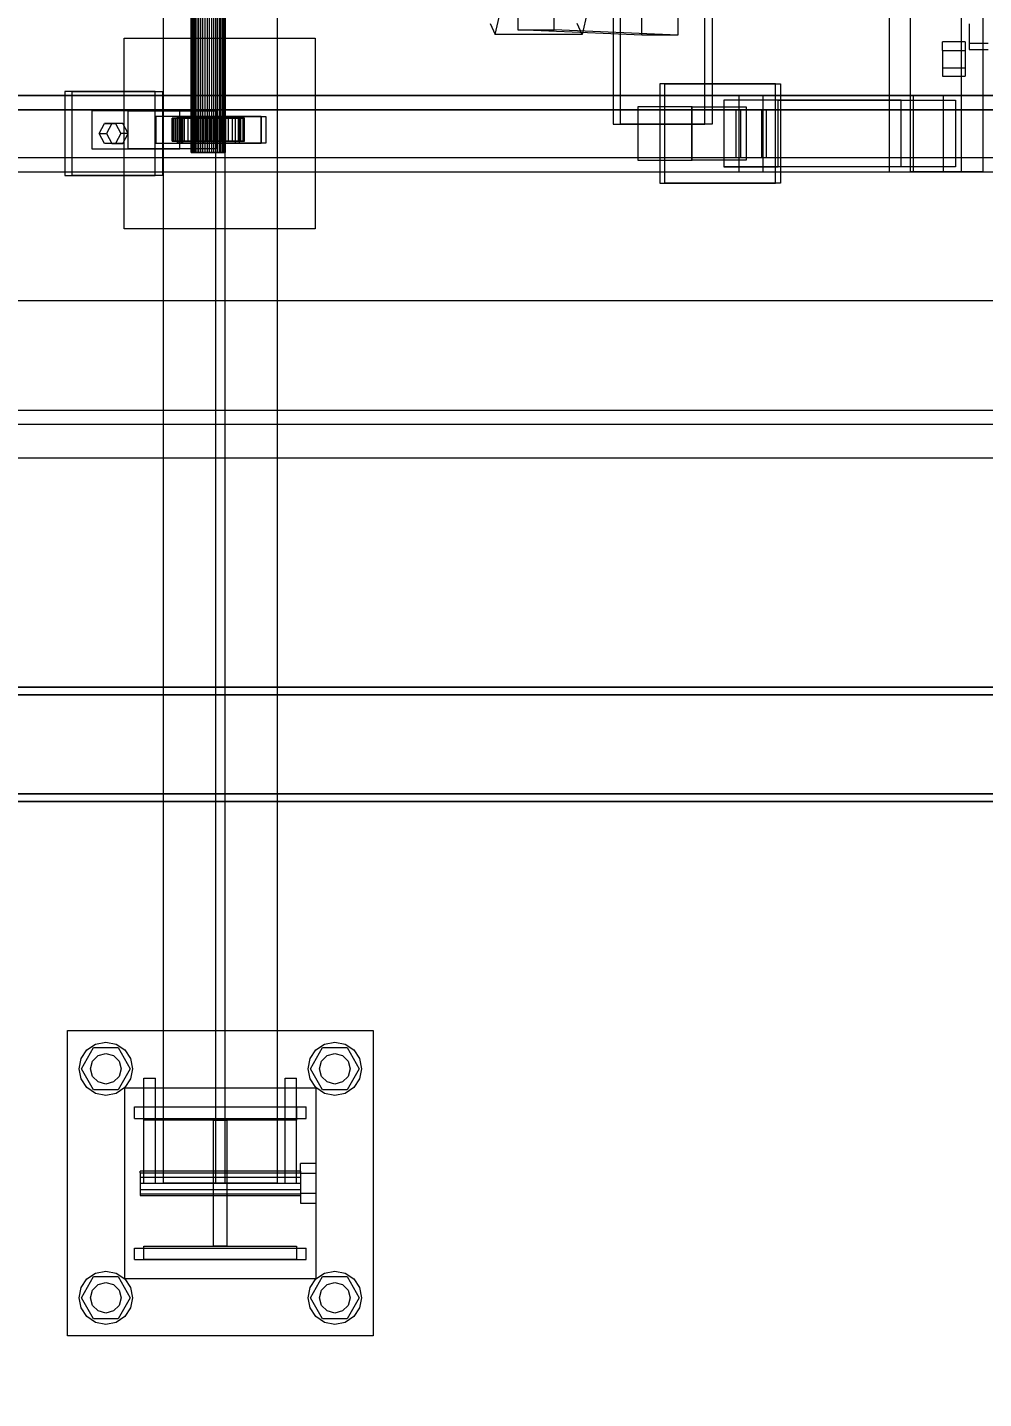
# Model space of a CAD drawing. Header units: millimetres. Extents: x -191664 to 191490, y -197311 to 10263.
# Drawn here: x 9918 to 10419, y -19093 to -18374 of the extents above; entities that cross this region are included whole.
import ezdxf

# ---------------------------------------------------------------- set-up
doc = ezdxf.new("R2010")
doc.units = ezdxf.units.MM
for name, color, linetype, lineweight in [('COTAS_INSTALACION_P', 30, 'Continuous', 0), ('superior_C01', 7, 'Continuous', 0), ('superior_mezcladora', 7, 'Continuous', 0)]:
    doc.layers.add(name, color=color, linetype=linetype, lineweight=lineweight)
doc.dimstyles.new('PLANTA_100', dxfattribs={"dimtxt": 250, "dimasz": 150, "dimexe": 150, "dimexo": 80, "dimgap": 100, "dimtad": 1, "dimtih": 1, "dimtoh": 1, "dimdec": 1, "dimdsep": 46, "dimcen": 0.09, "dimclrd": 1, "dimclre": 1, "dimclrt": 1, "dimadec": 0, "dimazin": 0, "dimtfac": 1, "dimtdec": 4, "dimtofl": 0, "dimtmove": 0, "dimatfit": 3, "dimfxl": 1, "dimtolj": 1, "dimtzin": 0, "dimarcsym": 0})

# ---------------------------------------------------------------- blocks, each defined once
blk = doc.blocks.new('*D5')
at = {"layer": 'COTAS_INSTALACION_P', "color": 1, "lineweight": -2, "transparency": 16777216}
for p, q in [((-1000, -18080), (-1000, -25850)), ((60117.12, -18080), (60117.12, -25850)), ((-850, -25700), (59967.12, -25700))]:
    blk.add_line(p, q, dxfattribs=at)
at = {"layer": 'COTAS_INSTALACION_P', "color": 1, "transparency": 16777216}
for points in [[(-850, -25675), (-850, -25725), (-1000, -25700)], [(59967.12, -25675), (59967.12, -25725), (60117.12, -25700)]]:
    blk.add_solid(points, dxfattribs=at)
at = {"layer": 'Defpoints', "color": 0, "transparency": 16777216}
for p in [(-1000, -18000), (60117.12, -18000), (60117.12, -25700)]:
    blk.add_point(p, dxfattribs=at)

msp = doc.modelspace()

# ---------------------------------------------------------------- linework, layer by layer
at = {"layer": 'superior_C01', "color": 139, "true_color": 0x354b57}
for p, q in [((9989.23, -17020), (9989.23, -18980)), ((10016.73, -17020), (10016.73, -18980)), ((10021.73, -18980), (10021.73, -17020)), ((10049.23, -18980), (10049.23, -17020)), ((10369.62, -17550), (10369.62, -18450)), ((10380.83, -18450), (10380.83, -17550)), ((10407.52, -18450), (10407.52, -17550)), ((10418.72, -17550), (10418.72, -18450)), ((10224.98, -17575), (10224.98, -18425)), ((10228.82, -18425), (10228.82, -17575)), ((10273.1, -18425), (10273.1, -17575)), ((10276.95, -17575), (10276.95, -18425)), ((10175.27, -18357.65), (10175.19, -18375.64)), ((10194.14, -18375.64), (10194.22, -18357.65)), ((10240.07, -18378.51), (10240.15, -18360.51)), ((10259.1, -18360.51), (10259.01, -18378.51)), ((10163.32, -18378.14), (10165.88, -18366.68)), ((10211.35, -18366.62), (10208.79, -18378.09)), ((10160.69, -18372.41), (10163.32, -18378.14)), ((10175.19, -18375.64), (10194.14, -18375.64)), ((10240.07, -18378.51), (10175.19, -18375.64)), ((10259.01, -18378.51), (10194.14, -18375.64)), ((10208.79, -18378.09), (10206.16, -18372.35)), ((10208.79, -18378.09), (10163.32, -18378.14)), ((10259.01, -18378.51), (10240.07, -18378.51)), ((10310.16, -18404), (10249.53, -18404)), ((10249.53, -18404), (10249.53, -18456)), ((10252.09, -18404), (10249.53, -18404)), ((10252.09, -18456), (10252.09, -18404)), ((10252.09, -18404), (10312.72, -18404)), ((10310.16, -18456), (10310.16, -18404)), ((10310.16, -18404), (10312.72, -18404)), ((10312.72, -18404), (10312.72, -18456)), ((10290.92, -18410), (9154.09, -18410)), ((9166.89, -18410), (10303.72, -18410)), ((10382.17, -18410), (9245.34, -18410)), ((9261.34, -18410), (10398.18, -18410)), ((9985.08, -18408), (9937.71, -18408)), ((9937.71, -18408), (9937.71, -18452)), ((9941.55, -18408), (9937.71, -18408)), ((9941.55, -18452), (9941.55, -18408)), ((9941.55, -18408), (9988.92, -18408)), ((9985.08, -18452), (9985.08, -18408)), ((9985.08, -18408), (9988.92, -18408)), ((9988.92, -18408), (9988.92, -18452)), ((10311.53, -18412.5), (10283.11, -18412.5)), ((10283.11, -18412.5), (10283.11, -18447.5)), ((10375.96, -18412.5), (10283.11, -18412.5)), ((10290.92, -18410), (10290.92, -18450)), ((10303.72, -18410), (10290.92, -18410)), ((10613.02, -18410), (10290.92, -18410)), ((10303.72, -18450), (10303.72, -18410)), ((10303.72, -18410), (10625.83, -18410)), ((10311.53, -18447.5), (10311.53, -18412.5)), ((10311.53, -18412.5), (10404.38, -18412.5)), ((10375.96, -18447.5), (10375.96, -18412.5)), ((10375.96, -18412.5), (10404.38, -18412.5)), ((10382.17, -18410), (10382.17, -18450)), ((10398.18, -18410), (10382.17, -18410)), ((10704.27, -18410), (10382.17, -18410)), ((10398.18, -18450), (10398.18, -18410)), ((10398.18, -18410), (10720.28, -18410)), ((10404.38, -18412.5), (10404.38, -18447.5)), ((10289.31, -18417.5), (9245.33, -18417.5)), ((9261.35, -18417.5), (10305.33, -18417.5)), ((9970.87, -18418), (9951.92, -18418)), ((9951.92, -18418), (9951.92, -18438)), ((9998.09, -18418), (9951.92, -18418)), ((9970.87, -18438), (9970.87, -18418)), ((9970.87, -18418), (10017.04, -18418)), ((9998.09, -18438), (9998.09, -18418)), ((9998.09, -18418), (10017.04, -18418)), ((10017.04, -18418), (10017.04, -18438)), ((10266.45, -18416), (10238.03, -18416)), ((10238.03, -18416), (10238.03, -18444)), ((10266.27, -18416), (10238.03, -18416)), ((10266.27, -18444), (10266.27, -18416)), ((10266.27, -18416), (10294.69, -18416)), ((10266.45, -18444), (10266.45, -18416)), ((10266.45, -18416), (10294.69, -18416)), ((10289.31, -18417.5), (10289.31, -18442.5)), ((10305.33, -18417.5), (10289.31, -18417.5)), ((10302.89, -18417.5), (10291.75, -18417.5)), ((10291.75, -18417.5), (10291.75, -18442.5)), ((10291.75, -18417.5), (10706.71, -18417.5)), ((10294.69, -18416), (10294.69, -18444)), ((10302.89, -18442.5), (10302.89, -18417.5)), ((10717.84, -18417.5), (10302.89, -18417.5)), ((10305.33, -18442.5), (10305.33, -18417.5)), ((9996.81, -18421), (9985.44, -18421)), ((9985.44, -18421), (9985.44, -18435)), ((9998.89, -18421), (9985.44, -18421)), ((9996.81, -18435), (9996.81, -18421)), ((9996.81, -18421), (10010.26, -18421)), ((10040.56, -18421), (9996.98, -18421)), ((9996.98, -18421), (9996.98, -18435)), ((9999.54, -18421), (9996.98, -18421)), ((9998.89, -18435), (9998.89, -18421)), ((9998.89, -18421), (10010.26, -18421)), ((9999.54, -18435), (9999.54, -18421)), ((9999.54, -18421), (10043.12, -18421)), ((10010.26, -18421), (10010.26, -18435)), ((10027.12, -18421), (10015.76, -18421)), ((10015.76, -18421), (10015.76, -18435)), ((10029.2, -18421), (10015.76, -18421)), ((10027.12, -18435), (10027.12, -18421)), ((10027.12, -18421), (10040.57, -18421)), ((10029.2, -18435), (10029.2, -18421)), ((10029.2, -18421), (10040.57, -18421)), ((10040.56, -18435), (10040.56, -18421)), ((10040.56, -18421), (10043.12, -18421)), ((10040.57, -18421), (10040.57, -18435)), ((10043.12, -18421), (10043.12, -18435)), ((10224.98, -18425), (10273.1, -18425)), ((10224.98, -18425), (10228.82, -18425)), ((10276.95, -18425), (10228.82, -18425)), ((10276.95, -18425), (10273.1, -18425)), ((9985.44, -18435), (9996.81, -18435)), ((9985.44, -18435), (9998.89, -18435)), ((10010.26, -18435), (9996.81, -18435)), ((9996.98, -18435), (10040.56, -18435)), ((9996.98, -18435), (9999.54, -18435)), ((10010.26, -18435), (9998.89, -18435)), ((10043.12, -18435), (9999.54, -18435)), ((10015.76, -18435), (10027.12, -18435)), ((10015.76, -18435), (10029.2, -18435)), ((10040.57, -18435), (10027.12, -18435)), ((10040.57, -18435), (10029.2, -18435)), ((10043.12, -18435), (10040.56, -18435)), ((9951.92, -18438), (9970.87, -18438)), ((9951.92, -18438), (9998.09, -18438)), ((10017.04, -18438), (9970.87, -18438)), ((10017.04, -18438), (9998.09, -18438)), ((9245.33, -18442.5), (10289.31, -18442.5)), ((9261.35, -18442.5), (10305.33, -18442.5)), ((10238.03, -18444), (10266.45, -18444)), ((10238.03, -18444), (10266.27, -18444)), ((10294.69, -18444), (10266.27, -18444)), ((10294.69, -18444), (10266.45, -18444)), ((10283.11, -18447.5), (10311.53, -18447.5)), ((10375.96, -18447.5), (10283.11, -18447.5)), ((10289.31, -18442.5), (10305.33, -18442.5)), ((10291.75, -18442.5), (10302.89, -18442.5)), ((10291.75, -18442.5), (10706.71, -18442.5)), ((10302.89, -18442.5), (10717.84, -18442.5)), ((10404.38, -18447.5), (10311.53, -18447.5)), ((10404.38, -18447.5), (10375.96, -18447.5)), ((9154.09, -18450), (10290.92, -18450)), ((9166.89, -18450), (10303.72, -18450)), ((9245.34, -18450), (10382.17, -18450)), ((9261.34, -18450), (10398.18, -18450)), ((9937.71, -18452), (9985.08, -18452)), ((9937.71, -18452), (9941.55, -18452)), ((9988.92, -18452), (9941.55, -18452)), ((9988.92, -18452), (9985.08, -18452)), ((10249.53, -18456), (10310.16, -18456)), ((10249.53, -18456), (10252.09, -18456)), ((10312.72, -18456), (10252.09, -18456)), ((10290.92, -18450), (10303.72, -18450)), ((10290.92, -18450), (10613.02, -18450)), ((10303.72, -18450), (10625.83, -18450)), ((10312.72, -18456), (10310.16, -18456)), ((10369.62, -18450), (10407.52, -18450)), ((10369.62, -18450), (10380.83, -18450)), ((10418.72, -18450), (10380.83, -18450)), ((10382.17, -18450), (10398.18, -18450)), ((10382.17, -18450), (10704.27, -18450)), ((10398.18, -18450), (10720.28, -18450)), ((10418.72, -18450), (10407.52, -18450)), ((9979.23, -18947), (9979.23, -18940)), ((9979.23, -18940), (10059.23, -18940)), ((10059.23, -18940), (10059.23, -18947)), ((10059.23, -18947), (9979.23, -18947)), ((10015.73, -19013), (10015.73, -18947)), ((10015.73, -18947), (10022.73, -18947)), ((10022.73, -18947), (10022.73, -19013)), ((10049.23, -18980), (9989.23, -18980)), ((10021.73, -18980), (10016.73, -18980)), ((9979.23, -19020), (9979.23, -19013)), ((9979.23, -19013), (10059.23, -19013)), ((10022.73, -19013), (10015.73, -19013)), ((10059.23, -19013), (10059.23, -19020)), ((10059.23, -19020), (9979.23, -19020))]:
    msp.add_line(p, q, dxfattribs=at)
at = {"layer": 'superior_C01', "color": 9, "true_color": 0xbac6cb}
for p, q in [((10004.02, -18440), (10004.02, -17560)), ((10004.18, -18440), (10004.18, -17560)), ((10004.48, -18440), (10004.48, -17560)), ((10004.94, -18440), (10004.94, -17560)), ((10005.52, -18440), (10005.52, -17560)), ((10006.25, -18440), (10006.25, -17560)), ((10007.06, -18440), (10007.06, -17560)), ((10008.02, -18440), (10008.02, -17560)), ((10009.01, -18440), (10009.01, -17560)), ((10010.12, -18440), (10010.12, -17560)), ((10011.24, -18440), (10011.24, -17560)), ((10012.43, -18440), (10012.43, -17560)), ((10013.58, -18440), (10013.58, -17560)), ((10014.77, -18440), (10014.77, -17560)), ((10015.89, -18440), (10015.89, -17560)), ((10017, -18440), (10017, -17560)), ((10018, -18440), (10018, -17560)), ((10018.95, -18440), (10018.95, -17560)), ((10019.76, -18440), (10019.76, -17560)), ((10020.5, -18440), (10020.5, -17560)), ((10021.07, -18440), (10021.07, -17560)), ((10021.53, -17560), (10021.53, -18440)), ((10021.83, -18440), (10021.83, -17560)), ((10021.99, -18440), (10021.99, -17560)), ((10004.48, -18440), (10004.02, -18440)), ((10004.02, -18440), (10004.18, -18440)), ((10004.18, -18440), (10004.94, -18440)), ((10005.52, -18440), (10004.48, -18440)), ((10004.94, -18440), (10006.25, -18440)), ((10007.06, -18440), (10005.52, -18440)), ((10006.25, -18440), (10008.02, -18440)), ((10009.01, -18440), (10007.06, -18440)), ((10008.02, -18440), (10010.12, -18440)), ((10011.24, -18440), (10009.01, -18440)), ((10010.12, -18440), (10012.43, -18440)), ((10013.58, -18440), (10011.24, -18440)), ((10012.43, -18440), (10014.77, -18440)), ((10015.89, -18440), (10013.58, -18440)), ((10014.77, -18440), (10017, -18440)), ((10018, -18440), (10015.89, -18440)), ((10017, -18440), (10018.95, -18440)), ((10019.76, -18440), (10018, -18440)), ((10018.95, -18440), (10020.5, -18440)), ((10021.07, -18440), (10019.76, -18440)), ((10020.5, -18440), (10021.53, -18440)), ((10021.83, -18440), (10021.07, -18440)), ((10021.53, -18440), (10021.99, -18440)), ((10021.99, -18440), (10021.83, -18440))]:
    msp.add_line(p, q, dxfattribs=at)
at = {"layer": 'superior_C01', "color": 251, "true_color": 0x4e626d}
for p, q in [((9968.91, -18480), (9968.91, -18380)), ((9968.91, -18380), (10068.91, -18380)), ((10068.91, -18380), (10068.91, -18480)), ((10068.91, -18480), (9968.91, -18480)), ((9939.23, -19060), (9939.23, -18900)), ((9939.23, -18900), (10099.23, -18900)), ((10099.23, -18900), (10099.23, -19060)), ((9969.23, -19030), (9969.23, -18930)), ((9969.23, -18930), (10069.23, -18930)), ((9979.23, -18980), (9979.23, -18925)), ((9979.23, -18925), (9985.23, -18925)), ((9985.23, -18980), (9985.23, -18925)), ((10053.23, -18980), (10053.23, -18925)), ((10053.23, -18925), (10059.23, -18925)), ((10059.23, -18980), (10059.23, -18925)), ((10069.23, -18930), (10069.23, -19030)), ((9974.23, -18940), (10064.23, -18940)), ((9974.23, -18946), (9974.23, -18940)), ((10064.23, -18946), (10064.23, -18940)), ((9974.23, -18946), (10064.23, -18946)), ((9979.23, -18980), (9985.23, -18980)), ((10053.23, -18980), (10059.23, -18980)), ((9974.23, -19014), (10064.23, -19014)), ((9974.23, -19020), (9974.23, -19014)), ((10064.23, -19020), (10064.23, -19014)), ((9974.23, -19020), (10064.23, -19020)), ((10069.23, -19030), (9969.23, -19030)), ((10099.23, -19060), (9939.23, -19060))]:
    msp.add_line(p, q, dxfattribs=at)
at = {"layer": 'superior_C01', "color": 9, "true_color": 0xbdc8cc}
for p, q in [((9955.71, -18430), (9958.55, -18424.8)), ((9958.55, -18424.8), (9964.24, -18424.8)), ((9962.39, -18424.8), (9958.55, -18424.8)), ((9962.39, -18424.8), (9959.55, -18430)), ((9968.08, -18424.8), (9962.39, -18424.8)), ((9964.24, -18424.8), (9967.08, -18430)), ((9968.08, -18424.8), (9964.24, -18424.8)), ((9970.92, -18430), (9968.08, -18424.8)), ((9958.55, -18435.2), (9955.71, -18430)), ((9955.71, -18430), (9959.55, -18430)), ((9959.55, -18430), (9962.39, -18435.2)), ((9967.08, -18430), (9964.24, -18435.2)), ((9970.92, -18430), (9967.08, -18430)), ((9968.08, -18435.2), (9970.92, -18430)), ((9964.24, -18435.2), (9958.55, -18435.2)), ((9962.39, -18435.2), (9958.55, -18435.2)), ((9962.39, -18435.2), (9968.08, -18435.2)), ((9968.08, -18435.2), (9964.24, -18435.2))]:
    msp.add_line(p, q, dxfattribs=at)
at = {"layer": 'superior_C01', "color": 155, "true_color": 0x617580}
for p, q in [((9994.38, -18422), (9994.05, -18422)), ((9994.05, -18422), (10004.02, -18422)), ((9994.05, -18434), (9994.05, -18422)), ((9994.05, -18422), (9995.01, -18422)), ((9995.98, -18422), (9994.38, -18422)), ((9994.38, -18422), (10004.18, -18422)), ((9994.38, -18434), (9994.38, -18422)), ((9995.01, -18422), (10004.48, -18422)), ((9995.01, -18434), (9995.01, -18422)), ((9995.01, -18422), (9997.19, -18422)), ((9998.74, -18422), (9995.98, -18422)), ((9995.98, -18422), (10004.94, -18422)), ((9995.98, -18434), (9995.98, -18422)), ((9997.19, -18422), (10005.52, -18422)), ((9997.19, -18434), (9997.19, -18422)), ((9997.19, -18422), (10000.46, -18422)), ((10002.47, -18422), (9998.74, -18422)), ((9998.74, -18422), (10006.25, -18422)), ((9998.74, -18434), (9998.74, -18422)), ((10000.46, -18422), (10007.06, -18422)), ((10000.46, -18434), (10000.46, -18422)), ((10000.46, -18422), (10004.58, -18422)), ((10006.92, -18422), (10002.47, -18422)), ((10002.47, -18422), (10008.02, -18422)), ((10002.47, -18434), (10002.47, -18422)), ((10004.02, -18422), (10004.18, -18422)), ((10004.02, -18422), (10004.02, -18434)), ((10004.48, -18422), (10004.02, -18422)), ((10004.18, -18422), (10004.94, -18422)), ((10004.18, -18422), (10004.18, -18434)), ((10004.48, -18422), (10004.48, -18434)), ((10005.52, -18422), (10004.48, -18422)), ((10004.58, -18422), (10009.01, -18422)), ((10004.58, -18434), (10004.58, -18422)), ((10004.58, -18422), (10009.27, -18422)), ((10004.94, -18422), (10006.25, -18422)), ((10004.94, -18422), (10004.94, -18434)), ((10005.52, -18422), (10005.52, -18434)), ((10007.06, -18422), (10005.52, -18422)), ((10006.25, -18422), (10008.02, -18422)), ((10006.25, -18422), (10006.25, -18434)), ((10011.79, -18422), (10006.92, -18422)), ((10006.92, -18422), (10010.12, -18422)), ((10006.92, -18434), (10006.92, -18422)), ((10007.06, -18422), (10007.06, -18434)), ((10009.01, -18422), (10007.06, -18422)), ((10008.02, -18422), (10010.12, -18422)), ((10008.02, -18422), (10008.02, -18434)), ((10009.01, -18422), (10009.01, -18434)), ((10011.24, -18422), (10009.01, -18422)), ((10009.27, -18422), (10011.24, -18422)), ((10009.27, -18434), (10009.27, -18422)), ((10009.27, -18422), (10014.22, -18422)), ((10010.12, -18422), (10012.43, -18422)), ((10010.12, -18422), (10010.12, -18434)), ((10011.24, -18422), (10011.24, -18434)), ((10013.58, -18422), (10011.24, -18422)), ((10016.74, -18422), (10011.79, -18422)), ((10011.79, -18422), (10012.43, -18422)), ((10011.79, -18434), (10011.79, -18422)), ((10012.43, -18422), (10014.77, -18422)), ((10012.43, -18422), (10012.43, -18434)), ((10014.22, -18422), (10013.58, -18422)), ((10013.58, -18422), (10013.58, -18434)), ((10015.89, -18422), (10013.58, -18422)), ((10014.22, -18434), (10014.22, -18422)), ((10014.22, -18422), (10019.09, -18422)), ((10016.74, -18422), (10014.77, -18422)), ((10014.77, -18422), (10017, -18422)), ((10014.77, -18422), (10014.77, -18434)), ((10019.09, -18422), (10015.89, -18422)), ((10015.89, -18422), (10015.89, -18434)), ((10018, -18422), (10015.89, -18422)), ((10021.43, -18422), (10016.74, -18422)), ((10016.74, -18434), (10016.74, -18422)), ((10021.43, -18422), (10017, -18422)), ((10017, -18422), (10018.95, -18422)), ((10017, -18422), (10017, -18434)), ((10023.54, -18422), (10018, -18422)), ((10018, -18422), (10018, -18434)), ((10019.76, -18422), (10018, -18422)), ((10025.55, -18422), (10018.95, -18422)), ((10018.95, -18422), (10020.5, -18422)), ((10018.95, -18422), (10018.95, -18434)), ((10019.09, -18434), (10019.09, -18422)), ((10019.09, -18422), (10023.54, -18422)), ((10027.27, -18422), (10019.76, -18422)), ((10019.76, -18422), (10019.76, -18434)), ((10021.07, -18422), (10019.76, -18422)), ((10028.82, -18422), (10020.5, -18422)), ((10020.5, -18422), (10021.53, -18422)), ((10020.5, -18422), (10020.5, -18434)), ((10030.04, -18422), (10021.07, -18422)), ((10021.07, -18422), (10021.07, -18434)), ((10021.83, -18422), (10021.07, -18422)), ((10025.55, -18422), (10021.43, -18422)), ((10021.43, -18434), (10021.43, -18422)), ((10021.53, -18422), (10031.01, -18422)), ((10021.53, -18434), (10021.53, -18422)), ((10021.53, -18422), (10021.99, -18422)), ((10031.64, -18422), (10021.83, -18422)), ((10021.83, -18422), (10021.83, -18434)), ((10021.99, -18422), (10021.83, -18422)), ((10031.97, -18422), (10021.99, -18422)), ((10021.99, -18422), (10021.99, -18434)), ((10023.54, -18434), (10023.54, -18422)), ((10023.54, -18422), (10027.27, -18422)), ((10028.82, -18422), (10025.55, -18422)), ((10025.55, -18434), (10025.55, -18422)), ((10027.27, -18434), (10027.27, -18422)), ((10027.27, -18422), (10030.04, -18422)), ((10031.01, -18422), (10028.82, -18422)), ((10028.82, -18434), (10028.82, -18422)), ((10030.04, -18434), (10030.04, -18422)), ((10030.04, -18422), (10031.64, -18422)), ((10031.01, -18422), (10031.01, -18434)), ((10031.97, -18422), (10031.01, -18422)), ((10031.64, -18434), (10031.64, -18422)), ((10031.64, -18422), (10031.97, -18422)), ((10031.97, -18434), (10031.97, -18422)), ((10004.02, -18434), (9994.05, -18434)), ((9994.05, -18434), (9994.38, -18434)), ((9995.01, -18434), (9994.05, -18434)), ((10004.18, -18434), (9994.38, -18434)), ((9994.38, -18434), (9995.98, -18434)), ((10004.48, -18434), (9995.01, -18434)), ((9997.19, -18434), (9995.01, -18434)), ((10004.94, -18434), (9995.98, -18434)), ((9995.98, -18434), (9998.74, -18434)), ((10005.52, -18434), (9997.19, -18434)), ((10000.46, -18434), (9997.19, -18434)), ((10006.25, -18434), (9998.74, -18434)), ((9998.74, -18434), (10002.47, -18434)), ((10007.06, -18434), (10000.46, -18434)), ((10004.58, -18434), (10000.46, -18434)), ((10008.02, -18434), (10002.47, -18434)), ((10002.47, -18434), (10006.92, -18434)), ((10004.18, -18434), (10004.02, -18434)), ((10004.02, -18434), (10004.48, -18434)), ((10004.94, -18434), (10004.18, -18434)), ((10004.48, -18434), (10005.52, -18434)), ((10009.01, -18434), (10004.58, -18434)), ((10009.27, -18434), (10004.58, -18434)), ((10006.25, -18434), (10004.94, -18434)), ((10005.52, -18434), (10007.06, -18434)), ((10008.02, -18434), (10006.25, -18434)), ((10010.12, -18434), (10006.92, -18434)), ((10006.92, -18434), (10011.79, -18434)), ((10007.06, -18434), (10009.01, -18434)), ((10010.12, -18434), (10008.02, -18434)), ((10009.01, -18434), (10011.24, -18434)), ((10011.24, -18434), (10009.27, -18434)), ((10014.22, -18434), (10009.27, -18434)), ((10012.43, -18434), (10010.12, -18434)), ((10011.24, -18434), (10013.58, -18434)), ((10012.43, -18434), (10011.79, -18434)), ((10011.79, -18434), (10016.74, -18434)), ((10014.77, -18434), (10012.43, -18434)), ((10013.58, -18434), (10014.22, -18434)), ((10013.58, -18434), (10015.89, -18434)), ((10019.09, -18434), (10014.22, -18434)), ((10017, -18434), (10014.77, -18434)), ((10014.77, -18434), (10016.74, -18434)), ((10015.89, -18434), (10019.09, -18434)), ((10015.89, -18434), (10018, -18434)), ((10016.74, -18434), (10021.43, -18434)), ((10018.95, -18434), (10017, -18434)), ((10017, -18434), (10021.43, -18434)), ((10018, -18434), (10023.54, -18434)), ((10018, -18434), (10019.76, -18434)), ((10020.5, -18434), (10018.95, -18434)), ((10018.95, -18434), (10025.55, -18434)), ((10023.54, -18434), (10019.09, -18434)), ((10019.76, -18434), (10027.27, -18434)), ((10019.76, -18434), (10021.07, -18434)), ((10021.53, -18434), (10020.5, -18434)), ((10020.5, -18434), (10028.82, -18434)), ((10021.07, -18434), (10030.04, -18434)), ((10021.07, -18434), (10021.83, -18434)), ((10021.43, -18434), (10025.55, -18434)), ((10031.01, -18434), (10021.53, -18434)), ((10021.99, -18434), (10021.53, -18434)), ((10021.83, -18434), (10031.64, -18434)), ((10021.83, -18434), (10021.99, -18434)), ((10021.99, -18434), (10031.97, -18434)), ((10027.27, -18434), (10023.54, -18434)), ((10025.55, -18434), (10028.82, -18434)), ((10030.04, -18434), (10027.27, -18434)), ((10028.82, -18434), (10031.01, -18434)), ((10031.64, -18434), (10030.04, -18434)), ((10031.01, -18434), (10031.97, -18434)), ((10031.97, -18434), (10031.64, -18434))]:
    msp.add_line(p, q, dxfattribs=at)
at = {"layer": 'superior_C01', "color": 9, "true_color": 0xaebcc4}
for p, q in [((9946.43, -18920), (9952.83, -18908.91)), ((9949.33, -18910.1), (9953.87, -18907.07)), ((9952.83, -18908.91), (9965.63, -18908.91)), ((9953.87, -18907.07), (9959.23, -18906)), ((9959.23, -18906), (9964.59, -18907.07)), ((9964.59, -18907.07), (9969.13, -18910.1)), ((9965.63, -18908.91), (9972.03, -18920)), ((10066.43, -18920), (10072.83, -18908.91)), ((10069.33, -18910.1), (10073.87, -18907.07)), ((10072.83, -18908.91), (10085.63, -18908.91)), ((10073.87, -18907.07), (10079.23, -18906)), ((10079.23, -18906), (10084.59, -18907.07)), ((10084.59, -18907.07), (10089.13, -18910.1)), ((10085.63, -18908.91), (10092.03, -18920)), ((9945.23, -18920), (9946.3, -18914.64)), ((9946.3, -18914.64), (9949.33, -18910.1)), ((9951.23, -18920), (9952.3, -18916)), ((9952.3, -18916), (9955.23, -18913.07)), ((9955.23, -18913.07), (9959.23, -18912)), ((9959.23, -18912), (9963.23, -18913.07)), ((9963.23, -18913.07), (9966.16, -18916)), ((9966.16, -18916), (9967.23, -18920)), ((9969.13, -18910.1), (9972.17, -18914.64)), ((9972.17, -18914.64), (9973.23, -18920)), ((10065.23, -18920), (10066.3, -18914.64)), ((10066.3, -18914.64), (10069.33, -18910.1)), ((10071.23, -18920), (10072.3, -18916)), ((10072.3, -18916), (10075.23, -18913.07)), ((10075.23, -18913.07), (10079.23, -18912)), ((10079.23, -18912), (10083.23, -18913.07)), ((10083.23, -18913.07), (10086.16, -18916)), ((10086.16, -18916), (10087.23, -18920)), ((10089.13, -18910.1), (10092.17, -18914.64)), ((10092.17, -18914.64), (10093.23, -18920)), ((9946.3, -18925.36), (9945.23, -18920)), ((9952.83, -18931.09), (9946.43, -18920)), ((9952.3, -18924), (9951.23, -18920)), ((9972.03, -18920), (9965.63, -18931.09)), ((9967.23, -18920), (9966.16, -18924)), ((9973.23, -18920), (9972.17, -18925.36)), ((10066.3, -18925.36), (10065.23, -18920)), ((10072.83, -18931.09), (10066.43, -18920)), ((10072.3, -18924), (10071.23, -18920)), ((10092.03, -18920), (10085.63, -18931.09)), ((10087.23, -18920), (10086.16, -18924)), ((10093.23, -18920), (10092.17, -18925.36)), ((9949.33, -18929.9), (9946.3, -18925.36)), ((9953.87, -18932.93), (9949.33, -18929.9)), ((9955.23, -18926.93), (9952.3, -18924)), ((9959.23, -18928), (9955.23, -18926.93)), ((9963.23, -18926.93), (9959.23, -18928)), ((9966.16, -18924), (9963.23, -18926.93)), ((9969.13, -18929.9), (9964.59, -18932.93)), ((9972.17, -18925.36), (9969.13, -18929.9)), ((10069.33, -18929.9), (10066.3, -18925.36)), ((10073.87, -18932.93), (10069.33, -18929.9)), ((10075.23, -18926.93), (10072.3, -18924)), ((10079.23, -18928), (10075.23, -18926.93)), ((10083.23, -18926.93), (10079.23, -18928)), ((10086.16, -18924), (10083.23, -18926.93)), ((10089.13, -18929.9), (10084.59, -18932.93)), ((10092.17, -18925.36), (10089.13, -18929.9)), ((9965.63, -18931.09), (9952.83, -18931.09)), ((9959.23, -18934), (9953.87, -18932.93)), ((9964.59, -18932.93), (9959.23, -18934)), ((10085.63, -18931.09), (10072.83, -18931.09)), ((10079.23, -18934), (10073.87, -18932.93)), ((10084.59, -18932.93), (10079.23, -18934)), ((9977.23, -18974.46), (9977.23, -18973.6)), ((10061.23, -18973.6), (9977.23, -18973.6)), ((10061.23, -18974.8), (10061.23, -18969.6)), ((10069.23, -18969.6), (10061.23, -18969.6)), ((10061.23, -18973.6), (10061.23, -18974.46)), ((10069.23, -18969.6), (10069.23, -18974.8)), ((9977.23, -18974.46), (9977.23, -18976.8)), ((9977.23, -18974.46), (10061.23, -18974.46)), ((9977.23, -18976.8), (9977.23, -18980)), ((9977.23, -18976.8), (10061.23, -18976.8)), ((9977.23, -18980), (9977.23, -18983.2)), ((9977.23, -18980), (10061.23, -18980)), ((10061.23, -18974.46), (10061.23, -18976.8)), ((10061.23, -18974.8), (10061.23, -18985.2)), ((10061.23, -18974.8), (10069.23, -18974.8)), ((10061.23, -18976.8), (10061.23, -18980)), ((10061.23, -18980), (10061.23, -18983.2)), ((10069.23, -18974.8), (10069.23, -18985.2)), ((9977.23, -18983.2), (9977.23, -18985.54)), ((9977.23, -18983.2), (10061.23, -18983.2)), ((9977.23, -18985.54), (9977.23, -18986.4)), ((9977.23, -18985.54), (10061.23, -18985.54)), ((9977.23, -18986.4), (10061.23, -18986.4)), ((10061.23, -18983.2), (10061.23, -18985.54)), ((10061.23, -18985.2), (10061.23, -18990.4)), ((10061.23, -18985.2), (10069.23, -18985.2)), ((10061.23, -18985.54), (10061.23, -18986.4)), ((10069.23, -18985.2), (10069.23, -18990.4)), ((10061.23, -18990.4), (10069.23, -18990.4)), ((9946.3, -19034.64), (9949.33, -19030.1)), ((9946.43, -19040), (9952.83, -19028.91)), ((9949.33, -19030.1), (9953.87, -19027.07)), ((9952.83, -19028.91), (9965.63, -19028.91)), ((9953.87, -19027.07), (9959.23, -19026)), ((9959.23, -19026), (9964.59, -19027.07)), ((9964.59, -19027.07), (9969.13, -19030.1)), ((9965.63, -19028.91), (9972.03, -19040)), ((9969.13, -19030.1), (9972.17, -19034.64)), ((10066.3, -19034.64), (10069.33, -19030.1)), ((10066.43, -19040), (10072.83, -19028.91)), ((10069.33, -19030.1), (10073.87, -19027.07)), ((10072.83, -19028.91), (10085.63, -19028.91)), ((10073.87, -19027.07), (10079.23, -19026)), ((10079.23, -19026), (10084.59, -19027.07)), ((10084.59, -19027.07), (10089.13, -19030.1)), ((10085.63, -19028.91), (10092.03, -19040)), ((10089.13, -19030.1), (10092.17, -19034.64)), ((9945.23, -19040), (9946.3, -19034.64)), ((9951.23, -19040), (9952.3, -19036)), ((9952.3, -19036), (9955.23, -19033.07)), ((9955.23, -19033.07), (9959.23, -19032)), ((9959.23, -19032), (9963.23, -19033.07)), ((9963.23, -19033.07), (9966.16, -19036)), ((9966.16, -19036), (9967.23, -19040)), ((9972.17, -19034.64), (9973.23, -19040)), ((10065.23, -19040), (10066.3, -19034.64)), ((10071.23, -19040), (10072.3, -19036)), ((10072.3, -19036), (10075.23, -19033.07)), ((10075.23, -19033.07), (10079.23, -19032)), ((10079.23, -19032), (10083.23, -19033.07)), ((10083.23, -19033.07), (10086.16, -19036)), ((10086.16, -19036), (10087.23, -19040)), ((10092.17, -19034.64), (10093.23, -19040)), ((9946.3, -19045.36), (9945.23, -19040)), ((9949.33, -19049.9), (9946.3, -19045.36)), ((9952.83, -19051.09), (9946.43, -19040)), ((9952.3, -19044), (9951.23, -19040)), ((9955.23, -19046.93), (9952.3, -19044)), ((9966.16, -19044), (9963.23, -19046.93)), ((9972.03, -19040), (9965.63, -19051.09)), ((9967.23, -19040), (9966.16, -19044)), ((9972.17, -19045.36), (9969.13, -19049.9)), ((9973.23, -19040), (9972.17, -19045.36)), ((10066.3, -19045.36), (10065.23, -19040)), ((10069.33, -19049.9), (10066.3, -19045.36)), ((10072.83, -19051.09), (10066.43, -19040)), ((10072.3, -19044), (10071.23, -19040)), ((10075.23, -19046.93), (10072.3, -19044)), ((10086.16, -19044), (10083.23, -19046.93)), ((10092.03, -19040), (10085.63, -19051.09)), ((10087.23, -19040), (10086.16, -19044)), ((10092.17, -19045.36), (10089.13, -19049.9)), ((10093.23, -19040), (10092.17, -19045.36)), ((9953.87, -19052.93), (9949.33, -19049.9)), ((9965.63, -19051.09), (9952.83, -19051.09)), ((9959.23, -19054), (9953.87, -19052.93)), ((9959.23, -19048), (9955.23, -19046.93)), ((9963.23, -19046.93), (9959.23, -19048)), ((9964.59, -19052.93), (9959.23, -19054)), ((9969.13, -19049.9), (9964.59, -19052.93)), ((10073.87, -19052.93), (10069.33, -19049.9)), ((10085.63, -19051.09), (10072.83, -19051.09)), ((10079.23, -19054), (10073.87, -19052.93)), ((10079.23, -19048), (10075.23, -19046.93)), ((10083.23, -19046.93), (10079.23, -19048)), ((10084.59, -19052.93), (10079.23, -19054)), ((10089.13, -19049.9), (10084.59, -19052.93))]:
    msp.add_line(p, q, dxfattribs=at)
at = {"layer": 'superior_mezcladora', "color": 250, "true_color": 0x33393d}
for p, q in [((10411.53, -18372.47), (10411.53, -18382.56)), ((10411.53, -18382.56), (10411.53, -18386)), ((10411.53, -18382.56), (10421.53, -18382.56)), ((10411.53, -18386), (10421.53, -18386))]:
    msp.add_line(p, q, dxfattribs=at)
at = {"layer": 'superior_mezcladora', "color": 43, "true_color": 0xe7bf45}
for p, q in [((10397.53, -18386.5), (10397.53, -18382)), ((10409.53, -18382), (10397.53, -18382)), ((10409.53, -18382), (10409.53, -18386.5)), ((10397.53, -18386.5), (10397.53, -18395.5)), ((10397.53, -18386.5), (10409.53, -18386.5)), ((10409.53, -18386.5), (10409.53, -18395.5)), ((10397.53, -18395.5), (10397.53, -18400)), ((10397.53, -18395.5), (10409.53, -18395.5)), ((10409.53, -18395.5), (10409.53, -18400)), ((10397.53, -18400), (10409.53, -18400))]:
    msp.add_line(p, q, dxfattribs=at)
at = {"layer": 'superior_mezcladora', "color": 8, "true_color": 0x667b86}
for p, q in [((9119.53, -18517.5), (10569.53, -18517.5)), ((9119.53, -18575), (10569.53, -18575)), ((10569.53, -18582.5), (9119.53, -18582.5)), ((10553.33, -18720), (9228.33, -18720)), ((9230.49, -18720), (10555.49, -18720)), ((10583.57, -18720), (9258.57, -18720)), ((9260.73, -18720), (10585.73, -18720)), ((9230.49, -18724), (10555.49, -18724)), ((10583.57, -18724), (9258.57, -18724)), ((10555.49, -18776), (9230.49, -18776)), ((9258.57, -18776), (10583.57, -18776)), ((9228.33, -18780), (10553.33, -18780)), ((10555.49, -18780), (9230.49, -18780)), ((9258.57, -18780), (10583.57, -18780)), ((10585.73, -18780), (9260.73, -18780))]:
    msp.add_line(p, q, dxfattribs=at)
at = {"layer": 'superior_mezcladora', "color": 251, "true_color": 0x64686b}
msp.add_line((10569.53, -18600), (9119.53, -18600), dxfattribs=at)

# ---------------------------------------------------------------- dimensions: what is measured, and where the dimension line sits
at = {"layer": 'COTAS_INSTALACION_P'}
dim = msp.add_aligned_dim(p1=(-1000, -18000), p2=(60117.12, -18000), distance=-7700, text='<> P', dimstyle='PLANTA_100', dxfattribs=at)
dim.commit()
dim.dimension.update_dxf_attribs({"geometry": '*D5', "text_midpoint": (29558.56, -25700)})

doc.saveas('drawing.dxf')
